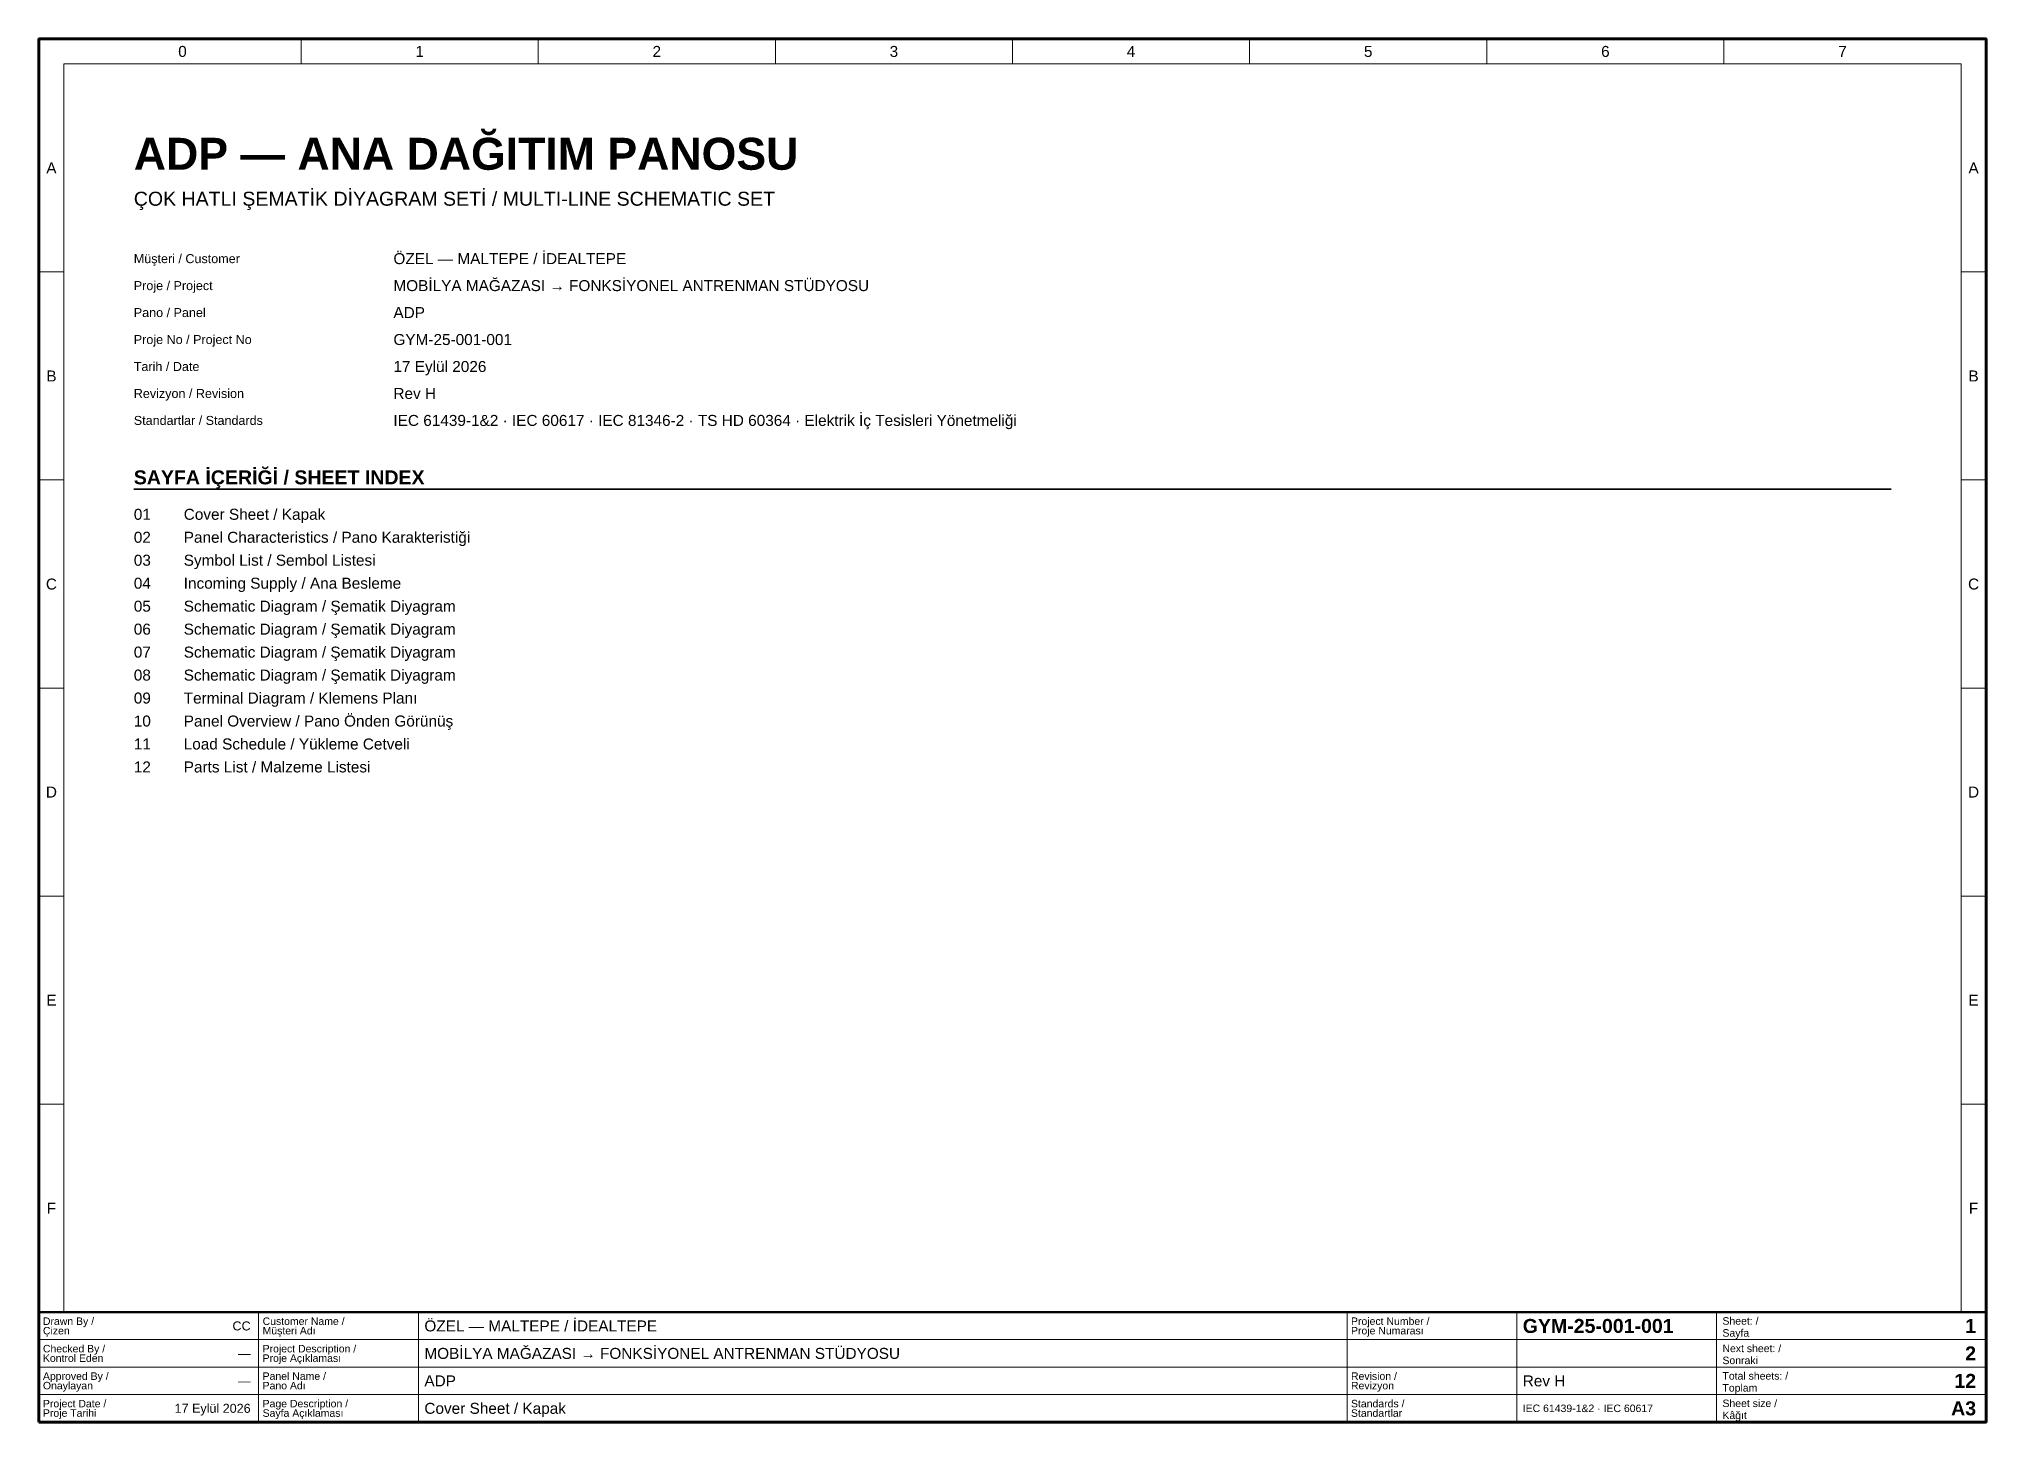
# Paper-space layout '01 Cover Sheet - Kapak' of a CAD drawing. Header units: millimetres. Extents: x 20 to 410, y 10 to 287.
import ezdxf
from ezdxf.enums import TextEntityAlignment as Align

# ---------------------------------------------------------------- set-up
doc = ezdxf.new("R2010")
doc.units = ezdxf.units.MM
for name, color, linetype, lineweight in [('E-SEMA-ANTET', 7, 'Continuous', 50), ('E-SEMA-YAZI', 7, 'Continuous', 18), ('E-SEMA-ZON', 8, 'Continuous', 18)]:
    doc.layers.add(name, color=color, linetype=linetype, lineweight=lineweight)
doc.styles.add('GYM', font='arial.ttf')
doc.styles.add('GYM-B', font='arialbd.ttf')

psp = doc.layouts.new('01 Cover Sheet - Kapak')

# ---------------------------------------------------------------- linework, layer by layer
at = {"layer": 'E-SEMA-ANTET', "lineweight": 35}
psp.add_line((39, 196.8), (391, 196.8), dxfattribs=at)
at = {"layer": 'E-SEMA-ANTET', "lineweight": 18}
for p, q in [((64, 10), (64, 32)), ((96, 10), (96, 32)), ((282, 10), (282, 32)), ((316, 10), (316, 32)), ((356, 10), (356, 32)), ((20, 26.5), (410, 26.5)), ((20, 21), (410, 21)), ((20, 15.5), (410, 15.5))]:
    psp.add_line(p, q, dxfattribs=at)
at = {"layer": 'E-SEMA-ANTET', "lineweight": 70}
psp.add_lwpolyline([(20, 10), (410, 10), (410, 287), (20, 287)], close=True, dxfattribs=at)
at = {"layer": 'E-SEMA-ANTET', "lineweight": 50}
psp.add_lwpolyline([(20, 10), (410, 10), (410, 32), (20, 32)], close=True, dxfattribs=at)
at = {"layer": 'E-SEMA-ZON', "lineweight": 18}
for p, q in [((72.5, 282), (72.5, 287)), ((120, 282), (120, 287)), ((167.5, 282), (167.5, 287)), ((215, 282), (215, 287)), ((262.5, 282), (262.5, 287)), ((310, 282), (310, 287)), ((357.5, 282), (357.5, 287)), ((20, 240.33), (25, 240.33)), ((405, 240.33), (410, 240.33)), ((20, 198.67), (25, 198.67)), ((405, 198.67), (410, 198.67)), ((20, 157), (25, 157)), ((405, 157), (410, 157)), ((20, 115.33), (25, 115.33)), ((405, 115.33), (410, 115.33)), ((20, 73.67), (25, 73.67)), ((405, 73.67), (410, 73.67)), ((72.5, 32), (72.5, 32)), ((120, 32), (120, 32)), ((167.5, 32), (167.5, 32)), ((215, 32), (215, 32)), ((262.5, 32), (262.5, 32)), ((310, 32), (310, 32)), ((357.5, 32), (357.5, 32))]:
    psp.add_line(p, q, dxfattribs=at)
psp.add_lwpolyline([(25, 32), (405, 32), (405, 282), (25, 282)], close=True, dxfattribs=at)

# ---------------------------------------------------------------- texts
at = {"layer": 'E-SEMA-ANTET'}
for s, height, style, p in [('Çizen', 1.5, 'GYM', (20.8, 28.3)), ('Drawn By /', 1.5, 'GYM', (20.8, 30.2)), ('Customer Name /', 1.5, 'GYM', (64.8, 30.2)), ('Müşteri Adı', 1.5, 'GYM', (64.8, 28.3)), ('ÖZEL — MALTEPE / İDEALTEPE', 2.2, 'GYM', (97.2, 29.25)), ('Project Number /', 1.5, 'GYM', (282.8, 30.2)), ('Proje Numarası', 1.5, 'GYM', (282.8, 28.3)), ('GYM-25-001-001', 2.8, 'GYM-B', (317.2, 29.25)), ('Sheet: /', 1.5, 'GYM', (357.2, 30.25)), ('Sayfa', 1.5, 'GYM', (357.2, 27.85)), ('Checked By /', 1.5, 'GYM', (20.8, 24.7)), ('Kontrol Eden', 1.5, 'GYM', (20.8, 22.8)), ('Project Description /', 1.5, 'GYM', (64.8, 24.7)), ('Proje Açıklaması', 1.5, 'GYM', (64.8, 22.8)), ('MOBİLYA MAĞAZASI → FONKSİYONEL ANTRENMAN STÜDYOSU', 2.2, 'GYM', (97.2, 23.75)), ('Next sheet: /', 1.5, 'GYM', (357.2, 24.75)), ('Approved By /', 1.5, 'GYM', (20.8, 19.2)), ('Panel Name /', 1.5, 'GYM', (64.8, 19.2)), ('Revision /', 1.5, 'GYM', (282.8, 19.2)), ('Total sheets: /', 1.5, 'GYM', (357.2, 19.25)), ('Sonraki', 1.5, 'GYM', (357.2, 22.35)), ('Onaylayan', 1.5, 'GYM', (20.8, 17.3)), ('Pano Adı', 1.5, 'GYM', (64.8, 17.3)), ('ADP', 2.2, 'GYM', (97.2, 18.25)), ('Revizyon', 1.5, 'GYM', (282.8, 17.3)), ('Rev H', 2.2, 'GYM', (317.2, 18.25)), ('Toplam', 1.5, 'GYM', (357.2, 16.85)), ('Project Date /', 1.5, 'GYM', (20.8, 13.7)), ('Proje Tarihi', 1.5, 'GYM', (20.8, 11.8)), ('Sayfa Açıklaması', 1.5, 'GYM', (64.8, 11.8)), ('Page Description /', 1.5, 'GYM', (64.8, 13.7)), ('Cover Sheet / Kapak', 2.2, 'GYM', (97.2, 12.75)), ('Standards /', 1.5, 'GYM', (282.8, 13.7)), ('Standartlar', 1.5, 'GYM', (282.8, 11.8)), ('IEC 61439-1&2 · IEC 60617', 1.5, 'GYM', (317.2, 12.75)), ('Sheet size /', 1.5, 'GYM', (357.2, 13.75)), ('Kâğıt', 1.5, 'GYM', (357.2, 11.35))]:
    psp.add_text(s, height=height, dxfattribs=dict(at, style=style)).set_placement(p, align=Align.MIDDLE_LEFT)
for s, height, style, p in [('CC', 1.8, 'GYM', (62.4, 29.25)), ('1', 2.8, 'GYM-B', (408, 29.25)), ('—', 1.8, 'GYM', (62.4, 23.75)), ('2', 2.8, 'GYM-B', (408, 23.75)), ('12', 2.8, 'GYM-B', (408, 18.25)), ('—', 1.8, 'GYM', (62.4, 18.25)), ('17 Eylül 2026', 1.8, 'GYM', (62.4, 12.75)), ('A3', 2.8, 'GYM-B', (408, 12.75))]:
    psp.add_text(s, height=height, dxfattribs=dict(at, style=style)).set_placement(p, align=Align.MIDDLE_RIGHT)
at = {"layer": 'E-SEMA-YAZI'}
for s, height, style, p in [('ADP — ANA DAĞITIM PANOSU', 6.4, 'GYM-B', (39, 264)), ('ÇOK HATLI ŞEMATİK DİYAGRAM SETİ / MULTI-LINE SCHEMATIC SET', 2.8, 'GYM', (39, 255)), ('Müşteri / Customer', 1.8, 'GYM', (39, 243)), ('ÖZEL — MALTEPE / İDEALTEPE', 2.2, 'GYM', (91, 243)), ('Proje / Project', 1.8, 'GYM', (39, 237.6)), ('MOBİLYA MAĞAZASI → FONKSİYONEL ANTRENMAN STÜDYOSU', 2.2, 'GYM', (91, 237.6)), ('Pano / Panel', 1.8, 'GYM', (39, 232.2)), ('ADP', 2.2, 'GYM', (91, 232.2)), ('Proje No / Project No', 1.8, 'GYM', (39, 226.8)), ('GYM-25-001-001', 2.2, 'GYM', (91, 226.8)), ('Tarih / Date', 1.8, 'GYM', (39, 221.4)), ('17 Eylül 2026', 2.2, 'GYM', (91, 221.4)), ('Revizyon / Revision', 1.8, 'GYM', (39, 216)), ('Rev H', 2.2, 'GYM', (91, 216)), ('Standartlar / Standards', 1.8, 'GYM', (39, 210.6)), ('IEC 61439-1&2 · IEC 60617 · IEC 81346-2 · TS HD 60364 · Elektrik İç Tesisleri Yönetmeliği', 2.2, 'GYM', (91, 210.6)), ('SAYFA İÇERİĞİ / SHEET INDEX', 2.8, 'GYM-B', (39, 199.2)), ('01', 2.2, 'GYM', (39, 191.8)), ('Cover Sheet / Kapak', 2.2, 'GYM', (49, 191.8)), ('02', 2.2, 'GYM', (39, 187.2)), ('Panel Characteristics / Pano Karakteristiği', 2.2, 'GYM', (49, 187.2)), ('03', 2.2, 'GYM', (39, 182.6)), ('Symbol List / Sembol Listesi', 2.2, 'GYM', (49, 182.6)), ('04', 2.2, 'GYM', (39, 178)), ('Incoming Supply / Ana Besleme', 2.2, 'GYM', (49, 178)), ('05', 2.2, 'GYM', (39, 173.4)), ('Schematic Diagram / Şematik Diyagram', 2.2, 'GYM', (49, 173.4)), ('06', 2.2, 'GYM', (39, 168.8)), ('Schematic Diagram / Şematik Diyagram', 2.2, 'GYM', (49, 168.8)), ('07', 2.2, 'GYM', (39, 164.2)), ('Schematic Diagram / Şematik Diyagram', 2.2, 'GYM', (49, 164.2)), ('08', 2.2, 'GYM', (39, 159.6)), ('Schematic Diagram / Şematik Diyagram', 2.2, 'GYM', (49, 159.6)), ('09', 2.2, 'GYM', (39, 155)), ('Terminal Diagram / Klemens Planı', 2.2, 'GYM', (49, 155)), ('10', 2.2, 'GYM', (39, 150.4)), ('Panel Overview / Pano Önden Görünüş', 2.2, 'GYM', (49, 150.4)), ('11', 2.2, 'GYM', (39, 145.8)), ('Load Schedule / Yükleme Cetveli', 2.2, 'GYM', (49, 145.8)), ('12', 2.2, 'GYM', (39, 141.2)), ('Parts List / Malzeme Listesi', 2.2, 'GYM', (49, 141.2))]:
    psp.add_text(s, height=height, dxfattribs=dict(at, style=style)).set_placement(p, align=Align.MIDDLE_LEFT)
at = {"layer": 'E-SEMA-ZON', "style": 'GYM'}
for s, p in [('0', (48.75, 284.5)), ('1', (96.25, 284.5)), ('2', (143.75, 284.5)), ('3', (191.25, 284.5)), ('4', (238.75, 284.5)), ('5', (286.25, 284.5)), ('6', (333.75, 284.5)), ('7', (381.25, 284.5)), ('A', (22.5, 261.17)), ('A', (407.5, 261.17)), ('B', (22.5, 219.5)), ('B', (407.5, 219.5)), ('C', (22.5, 177.83)), ('C', (407.5, 177.83)), ('D', (22.5, 136.17)), ('D', (407.5, 136.17)), ('E', (22.5, 94.5)), ('E', (407.5, 94.5)), ('F', (22.5, 52.83)), ('F', (407.5, 52.83))]:
    psp.add_text(s, height=2.2, dxfattribs=at).set_placement(p, align=Align.MIDDLE_CENTER)

doc.saveas('drawing.dxf')
